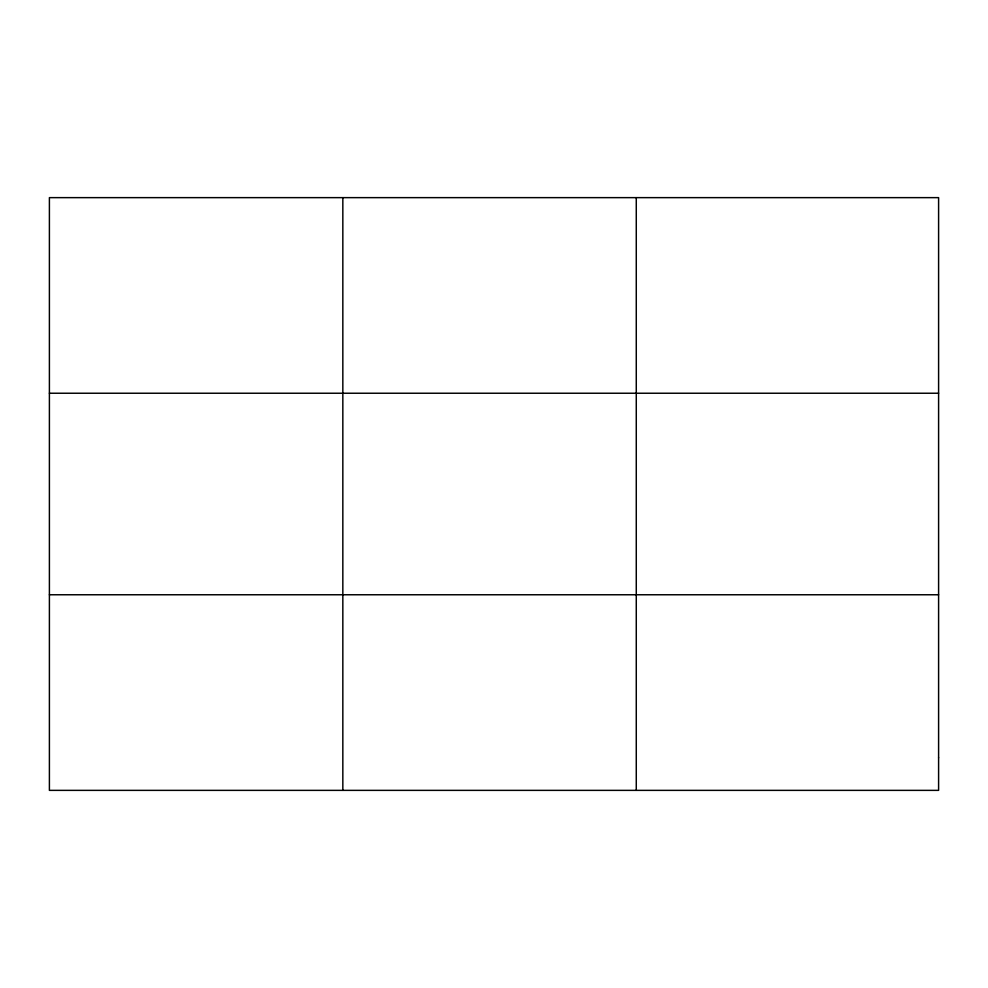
<?xml version="1.0" encoding="UTF-8"?>
<svg xmlns="http://www.w3.org/2000/svg" width="988" height="988" viewBox="0 0 988 988"><rect width="100%" height="100%" fill="white"/><g stroke="black" fill="none" stroke-linecap="round" stroke-linejoin="round"><path stroke-width="1.48" d="M342.836 790.363L342.836 197.637M636.272 790.363L636.272 197.637M49.4 393.236L938.6 393.236M49.4 594.764L938.6 594.764M938.6 757.759L938.6 790.363L49.4 790.363L49.4 197.637L938.6 197.637L938.6 757.759"/></g></svg>
